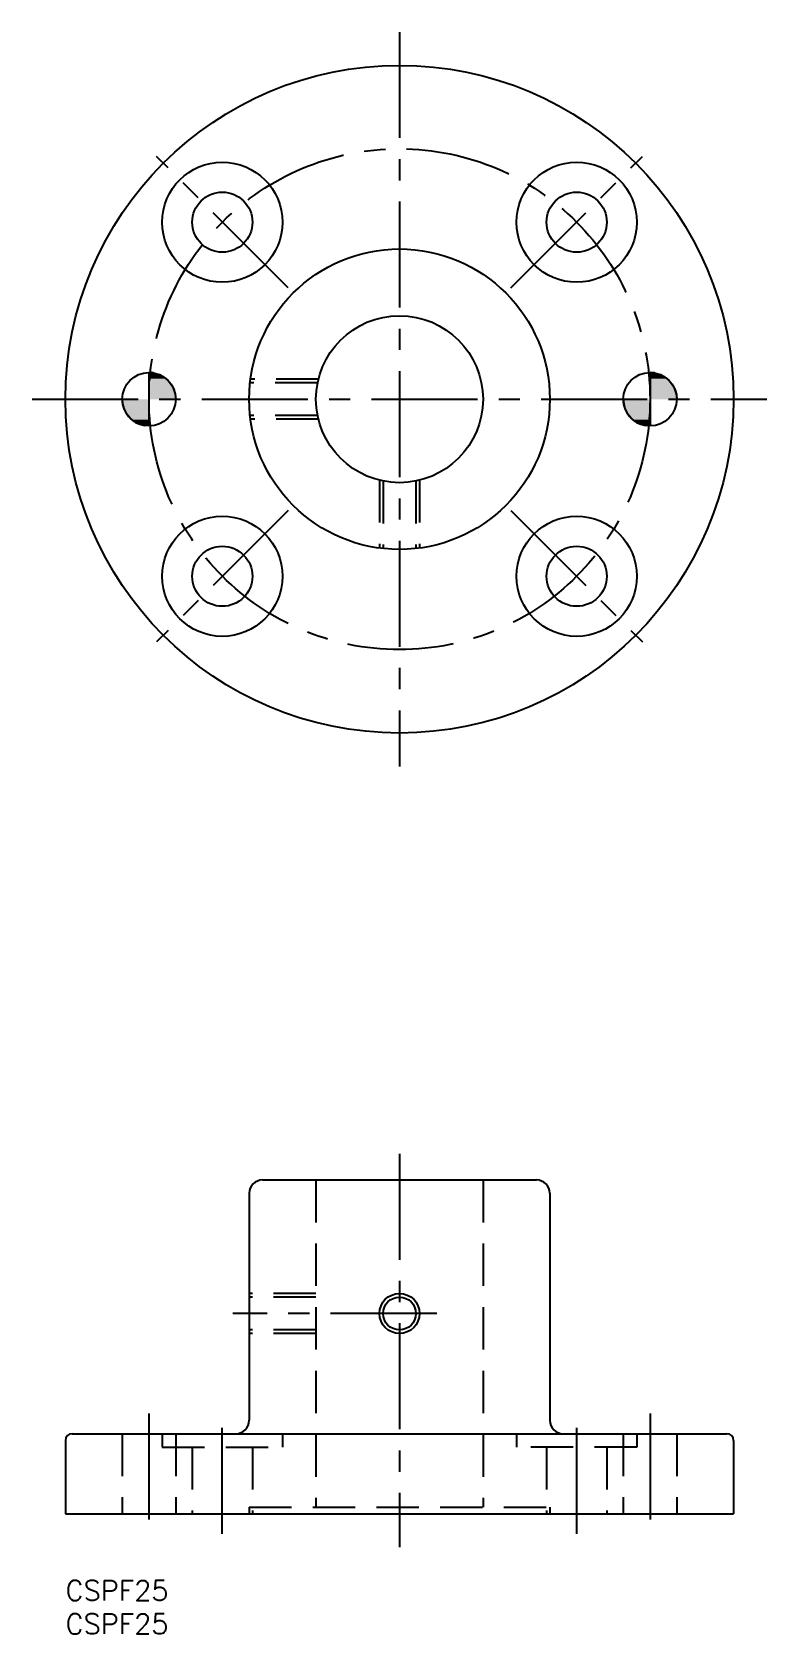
# Model space of a CAD drawing. Extents: x -5 to 105, y -8 to 232.
import ezdxf

# ---------------------------------------------------------------- set-up
doc = ezdxf.new("R2010")
doc.units = 0
doc.header["$LTSCALE"] = 0.5
doc.linetypes.add('CENTER', pattern=[50.8, 31.75, -6.35, 6.35, -6.35])
doc.linetypes.add('DASHED', pattern=[19.05, 12.7, -6.35])
for name, color, linetype in [('MSM_CENTER', 1, 'CENTER'), ('MSM_CONTINUOUS', 7, 'CONTINUOUS'), ('MSM_DASHED', 4, 'DASHED'), ('MSM_NARROW', 5, 'CONTINUOUS'), ('MSM_PART_NUMBER', 7, 'CONTINUOUS')]:
    doc.layers.add(name, color=color, linetype=linetype)
doc.styles.get("Standard").update_dxf_attribs({"font": 'txt.shx', "height": 5, "bigfont": 'bigfont.shx'})

# ---------------------------------------------------------------- blocks, each defined once
blk = doc.blocks.new('*U10')
at = {"layer": 'MSM_PART_NUMBER'}
blk.add_text('CSPF25', height=3, dxfattribs=at).set_placement((0, -3))
blk = doc.blocks.new('*U11')
at = {"layer": 'MSM_PART_NUMBER'}
blk.add_text('CSPF25', height=3, dxfattribs=at).set_placement((0, -8))
blk = doc.blocks.new('*U12')
at = {"layer": 'MSM_CONTINUOUS', "linetype": 'CONTINUOUS'}
for p, q in [((87.5, 180.94), (87.5, 180.87)), ((88.19, 180.87), (87.5, 180.94)), ((87.5, 180.87), (87.5, 180.69)), ((87.5, 180.69), (87.5, 180.4)), ((87.5, 180.4), (87.5, 180)), ((87.5, 180), (87.5, 179.51)), ((88.19, 180.87), (88.87, 180.69)), ((88.87, 180.69), (89.5, 180.4)), ((89.5, 180.4), (90.07, 180)), ((90.07, 180), (90.56, 179.51)), ((87.5, 179.51), (87.5, 178.94)), ((87.5, 178.94), (87.5, 178.3)), ((87.5, 178.3), (87.5, 177.63)), ((87.5, 177.63), (87.5, 176.94)), ((90.56, 179.51), (90.96, 178.94)), ((90.96, 178.94), (91.26, 178.3)), ((91.26, 178.3), (91.44, 177.63)), ((91.44, 177.63), (91.5, 176.94)), ((83.5, 176.94), (83.56, 176.24)), ((83.56, 176.24), (83.74, 175.57)), ((83.74, 175.57), (84.04, 174.94)), ((87.5, 176.94), (87.5, 176.24)), ((87.5, 176.24), (87.5, 175.57)), ((87.5, 175.57), (87.5, 174.94)), ((84.04, 174.94), (84.44, 174.36)), ((84.44, 174.36), (84.93, 173.87)), ((84.93, 173.87), (85.5, 173.47)), ((85.5, 173.47), (86.13, 173.18)), ((86.13, 173.18), (86.81, 173)), ((87.5, 172.94), (86.81, 173)), ((87.5, 174.94), (87.5, 174.36)), ((87.5, 174.36), (87.5, 173.87)), ((87.5, 173.87), (87.5, 173.47)), ((87.5, 173.47), (87.5, 173.18)), ((87.5, 173.18), (87.5, 173)), ((87.5, 173), (87.5, 172.94))]:
    blk.add_line(p, q, dxfattribs=at)
for points in [[(87.5, 180.94), (87.5, 180.87), (88.19, 180.87)], [(87.5, 180.87), (87.5, 180.69), (88.87, 180.69)], [(87.5, 180.69), (87.5, 180.4), (89.5, 180.4)], [(87.5, 180.4), (87.5, 180), (90.07, 180)], [(87.5, 180), (87.5, 179.51), (90.56, 179.51)], [(87.5, 179.51), (87.5, 178.94), (90.96, 178.94)], [(87.5, 178.94), (87.5, 178.3), (91.26, 178.3)], [(87.5, 178.3), (87.5, 177.63), (91.44, 177.63)], [(87.5, 177.63), (87.5, 176.94), (91.5, 176.94)], [(83.5, 176.94), (83.56, 176.24), (87.5, 176.24)], [(83.56, 176.24), (83.74, 175.57), (87.5, 175.57)], [(83.74, 175.57), (84.04, 174.94), (87.5, 174.94)], [(84.04, 174.94), (84.44, 174.36), (87.5, 174.36)], [(84.44, 174.36), (84.93, 173.87), (87.5, 173.87)], [(84.93, 173.87), (85.5, 173.47), (87.5, 173.47)], [(85.5, 173.47), (86.13, 173.18), (87.5, 173.18)], [(86.13, 173.18), (86.81, 173), (87.5, 173)]]:
    blk.add_solid(points, dxfattribs=at)
at = {"layer": 'MSM_CONTINUOUS', "linetype": 'CONTINUOUS', "extrusion": (0, 0, -1)}
for points in [[(-87.5, 180.87), (-88.19, 180.87), (-88.87, 180.69)], [(-87.5, 180.69), (-88.87, 180.69), (-89.5, 180.4)], [(-87.5, 180.4), (-89.5, 180.4), (-90.07, 180)], [(-87.5, 180), (-90.07, 180), (-90.56, 179.51)], [(-87.5, 179.51), (-90.56, 179.51), (-90.96, 178.94)], [(-87.5, 178.94), (-90.96, 178.94), (-91.26, 178.3)], [(-87.5, 178.3), (-91.26, 178.3), (-91.44, 177.63)], [(-87.5, 177.63), (-91.44, 177.63), (-91.5, 176.94)], [(-83.5, 176.94), (-87.5, 176.94), (-87.5, 176.24)], [(-83.56, 176.24), (-87.5, 176.24), (-87.5, 175.57)], [(-83.74, 175.57), (-87.5, 175.57), (-87.5, 174.94)], [(-84.04, 174.94), (-87.5, 174.94), (-87.5, 174.36)], [(-84.44, 174.36), (-87.5, 174.36), (-87.5, 173.87)], [(-84.93, 173.87), (-87.5, 173.87), (-87.5, 173.47)], [(-85.5, 173.47), (-87.5, 173.47), (-87.5, 173.18)], [(-86.13, 173.18), (-87.5, 173.18), (-87.5, 173)], [(-86.81, 173), (-87.5, 173), (-87.5, 172.94)]]:
    blk.add_solid(points, dxfattribs=at)
blk = doc.blocks.new('*U13')
at = {"layer": 'MSM_CONTINUOUS', "linetype": 'CONTINUOUS'}
for p, q in [((12.5, 180.94), (12.5, 180.87)), ((13.19, 180.87), (12.5, 180.94)), ((12.5, 180.87), (12.5, 180.69)), ((12.5, 180.69), (12.5, 180.4)), ((12.5, 180.4), (12.5, 180)), ((12.5, 180), (12.5, 179.51)), ((13.19, 180.87), (13.87, 180.69)), ((13.87, 180.69), (14.5, 180.4)), ((14.5, 180.4), (15.07, 180)), ((15.07, 180), (15.56, 179.51)), ((12.5, 179.51), (12.5, 178.94)), ((12.5, 178.94), (12.5, 178.3)), ((12.5, 178.3), (12.5, 177.63)), ((12.5, 177.63), (12.5, 176.94)), ((15.56, 179.51), (15.96, 178.94)), ((15.96, 178.94), (16.26, 178.3)), ((16.26, 178.3), (16.44, 177.63)), ((16.44, 177.63), (16.5, 176.94)), ((8.5, 176.94), (8.56, 176.24)), ((8.56, 176.24), (8.74, 175.57)), ((8.74, 175.57), (9.04, 174.94)), ((12.5, 176.94), (12.5, 176.24)), ((12.5, 176.24), (12.5, 175.57)), ((12.5, 175.57), (12.5, 174.94)), ((9.04, 174.94), (9.44, 174.36)), ((9.44, 174.36), (9.93, 173.87)), ((9.93, 173.87), (10.5, 173.47)), ((10.5, 173.47), (11.13, 173.18)), ((11.13, 173.18), (11.81, 173)), ((12.5, 172.94), (11.81, 173)), ((12.5, 174.94), (12.5, 174.36)), ((12.5, 174.36), (12.5, 173.87)), ((12.5, 173.87), (12.5, 173.47)), ((12.5, 173.47), (12.5, 173.18)), ((12.5, 173.18), (12.5, 173)), ((12.5, 173), (12.5, 172.94))]:
    blk.add_line(p, q, dxfattribs=at)
for points in [[(12.5, 180.94), (12.5, 180.87), (13.19, 180.87)], [(12.5, 180.87), (12.5, 180.69), (13.87, 180.69)], [(12.5, 180.69), (12.5, 180.4), (14.5, 180.4)], [(12.5, 180.4), (12.5, 180), (15.07, 180)], [(12.5, 180), (12.5, 179.51), (15.56, 179.51)], [(12.5, 179.51), (12.5, 178.94), (15.96, 178.94)], [(12.5, 178.94), (12.5, 178.3), (16.26, 178.3)], [(12.5, 178.3), (12.5, 177.63), (16.44, 177.63)], [(12.5, 177.63), (12.5, 176.94), (16.5, 176.94)], [(8.5, 176.94), (8.56, 176.24), (12.5, 176.24)], [(8.56, 176.24), (8.74, 175.57), (12.5, 175.57)], [(8.74, 175.57), (9.04, 174.94), (12.5, 174.94)], [(9.04, 174.94), (9.44, 174.36), (12.5, 174.36)], [(9.44, 174.36), (9.93, 173.87), (12.5, 173.87)], [(9.93, 173.87), (10.5, 173.47), (12.5, 173.47)], [(10.5, 173.47), (11.13, 173.18), (12.5, 173.18)], [(11.13, 173.18), (11.81, 173), (12.5, 173)]]:
    blk.add_solid(points, dxfattribs=at)
at = {"layer": 'MSM_CONTINUOUS', "linetype": 'CONTINUOUS', "extrusion": (0, 0, -1)}
for points in [[(-12.5, 180.87), (-13.19, 180.87), (-13.87, 180.69)], [(-12.5, 180.69), (-13.87, 180.69), (-14.5, 180.4)], [(-12.5, 180.4), (-14.5, 180.4), (-15.07, 180)], [(-12.5, 180), (-15.07, 180), (-15.56, 179.51)], [(-12.5, 179.51), (-15.56, 179.51), (-15.96, 178.94)], [(-12.5, 178.94), (-15.96, 178.94), (-16.26, 178.3)], [(-12.5, 178.3), (-16.26, 178.3), (-16.44, 177.63)], [(-12.5, 177.63), (-16.44, 177.63), (-16.5, 176.94)], [(-8.5, 176.94), (-12.5, 176.94), (-12.5, 176.24)], [(-8.56, 176.24), (-12.5, 176.24), (-12.5, 175.57)], [(-8.74, 175.57), (-12.5, 175.57), (-12.5, 174.94)], [(-9.04, 174.94), (-12.5, 174.94), (-12.5, 174.36)], [(-9.44, 174.36), (-12.5, 174.36), (-12.5, 173.87)], [(-9.93, 173.87), (-12.5, 173.87), (-12.5, 173.47)], [(-10.5, 173.47), (-12.5, 173.47), (-12.5, 173.18)], [(-11.13, 173.18), (-12.5, 173.18), (-12.5, 173)], [(-11.81, 173), (-12.5, 173), (-12.5, 172.94)]]:
    blk.add_solid(points, dxfattribs=at)

msp = doc.modelspace()

# ---------------------------------------------------------------- linework, layer by layer
at = {"layer": 'MSM_CENTER'}
for p, q in [((50, 231.94), (50, 121.94)), ((33.32, 193.61), (13.65, 213.29)), ((66.68, 193.61), (86.35, 213.29)), ((-5, 176.94), (105, 176.94)), ((33.32, 160.26), (13.65, 140.58)), ((66.68, 160.26), (86.35, 140.58)), ((50, 63.93), (50, 5)), ((55.57, 40), (25.05, 40)), ((12.5, 25), (12.5, 7)), ((23.48, 7), (23.48, 25)), ((76.52, 7), (76.52, 25)), ((87.5, 25), (87.5, 7))]:
    msp.add_line(p, q, dxfattribs=at)
msp.add_circle((50, 176.94), 37.5, dxfattribs=at)
at = {"layer": 'MSM_CONTINUOUS'}
for p, q in [((29.5, 60), (70.5, 60)), ((27.5, 58), (27.5, 24)), ((72.5, 58), (72.5, 24)), ((1, 22), (99, 22)), ((0, 21), (0, 10)), ((100, 21), (100, 10)), ((0, 10), (100, 10))]:
    msp.add_line(p, q, dxfattribs=at)
for centre, radius in [((50, 176.94), 50), ((23.48, 203.45), 9), ((76.52, 203.45), 9), ((23.48, 203.45), 4.5), ((76.52, 203.45), 4.5), ((50, 176.94), 22.5), ((50, 176.94), 12.5), ((12.5, 176.94), 4), ((87.5, 176.94), 4), ((23.48, 150.42), 9), ((76.52, 150.42), 9), ((23.48, 150.42), 4.5), ((76.52, 150.42), 4.5), ((50, 40), 2.46)]:
    msp.add_circle(centre, radius, dxfattribs=at)
for centre, radius, start, end in [((29.5, 58), 2, 90, 180), ((70.5, 58), 2, 0, 90), ((25.5, 24), 2, 270, 0), ((74.5, 24), 2, 180, 270), ((1, 21), 1, 90, 180), ((99, 21), 1, 0, 90)]:
    msp.add_arc(centre, radius, start, end, dxfattribs=at)
at = {"layer": 'MSM_DASHED'}
for p, q in [((37.74, 179.39), (27.63, 179.39)), ((37.87, 179.94), (27.7, 179.94)), ((37.74, 174.48), (27.63, 174.48)), ((37.87, 173.94), (27.7, 173.94)), ((47, 164.8), (47, 154.64)), ((47.54, 164.68), (47.54, 154.57)), ((52.46, 164.68), (52.46, 154.57)), ((53, 164.8), (53, 154.64)), ((37.5, 60), (37.5, 11)), ((62.5, 60), (62.5, 11)), ((37.5, 43), (27.5, 43)), ((37.5, 42.46), (27.5, 42.46)), ((37.5, 37.54), (27.5, 37.54)), ((37.5, 37), (27.5, 37)), ((8.5, 22), (8.5, 10)), ((14.48, 22), (14.48, 20)), ((16.5, 22), (16.5, 10)), ((32.48, 22), (32.48, 20)), ((67.52, 22), (67.52, 20)), ((83.5, 22), (83.5, 10)), ((85.52, 22), (85.52, 20)), ((91.5, 22), (91.5, 10)), ((14.48, 20), (32.48, 20)), ((18.98, 20), (18.98, 10)), ((27.98, 20), (27.98, 10)), ((85.52, 20), (67.52, 20)), ((72.02, 20), (72.02, 10)), ((81.02, 20), (81.02, 10)), ((27.5, 11), (72.5, 11)), ((27.5, 11), (27.5, 10)), ((72.5, 11), (72.5, 10))]:
    msp.add_line(p, q, dxfattribs=at)
at = {"layer": 'MSM_NARROW'}
msp.add_circle((50, 40), 3, dxfattribs=at)

# ---------------------------------------------------------------- block references
at = {"layer": 'MSM_CONTINUOUS', "linetype": 'CONTINUOUS'}
for name in ['*U13', '*U12']:
    msp.add_blockref(name, (0, 0), dxfattribs=at)
at = {"layer": 'MSM_CONTINUOUS'}
for name in ['*U10', '*U11']:
    msp.add_blockref(name, (0, 0), dxfattribs=at)

doc.saveas('drawing.dxf')
